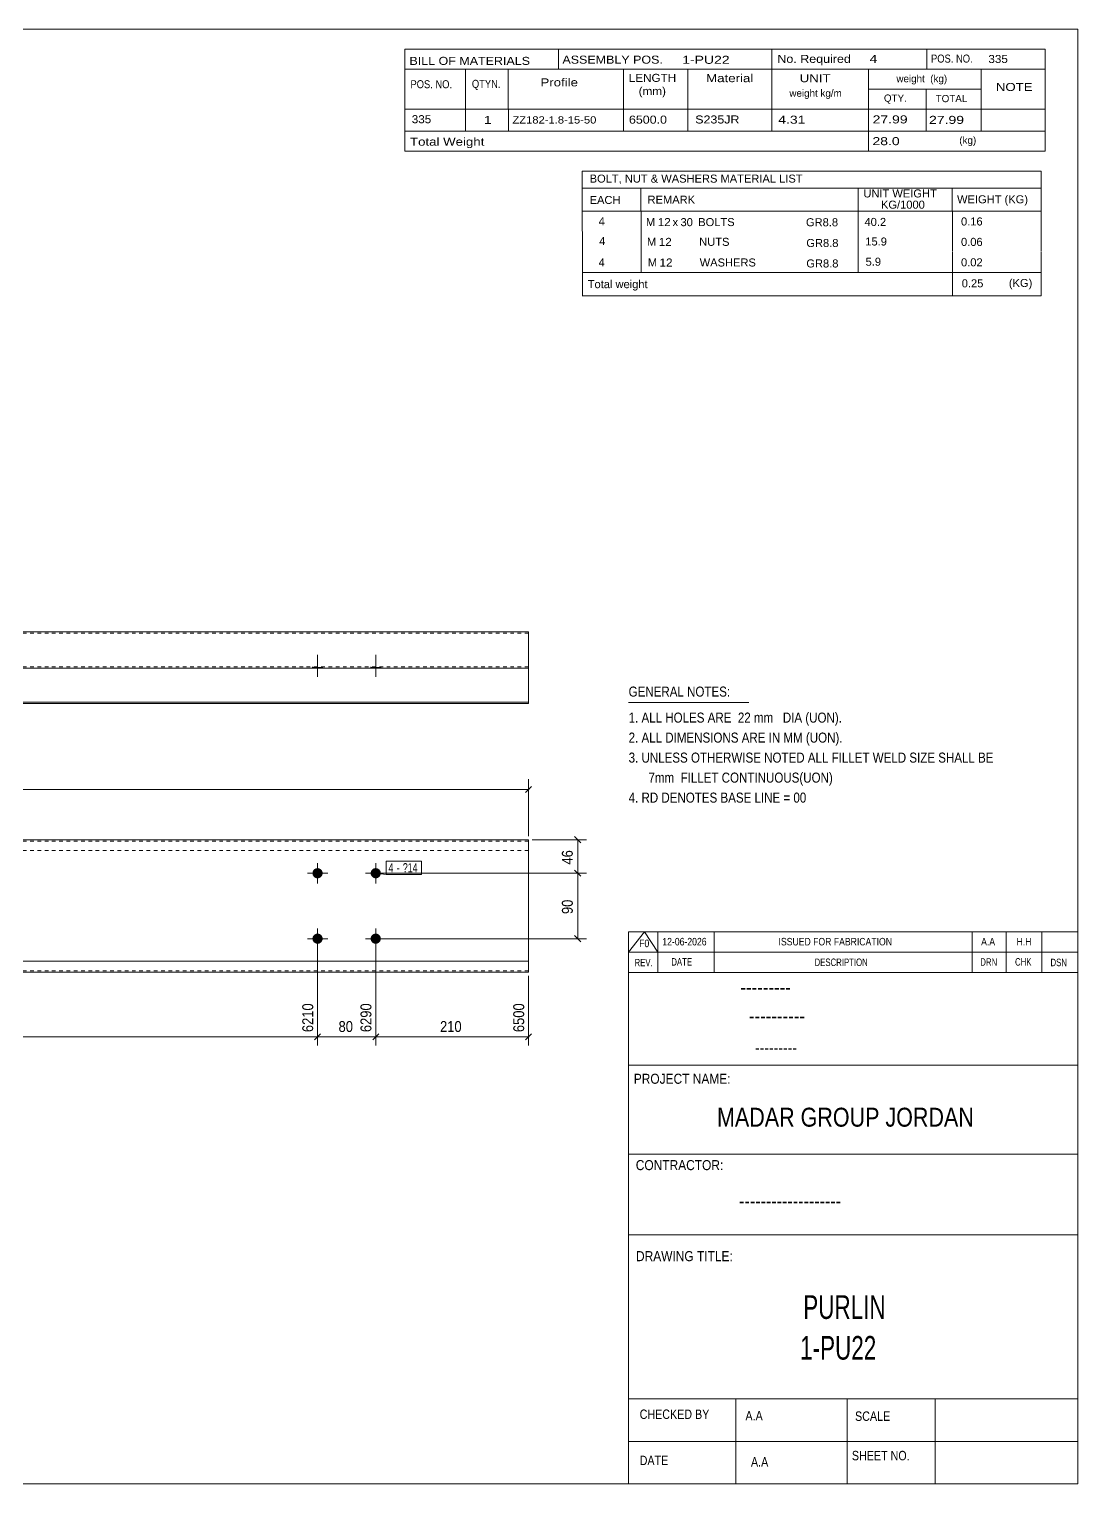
# Model space of a CAD drawing. Header units: millimetres. Extents: x 2 to 579, y 1 to 405.
# Drawn here: x 290.7 to 579, y 5 to 405 of the extents above; entities that cross this region are included whole.
import ezdxf

# ---------------------------------------------------------------- set-up
doc = ezdxf.new("R2010")
doc.units = ezdxf.units.MM
doc.linetypes.add('XKITLINE00', pattern=[0])
doc.linetypes.add('XKITLINE01', pattern=[4, 1, -1, 1, -1])
for name, color, linetype, lineweight in [('Bolt', 3, 'Continuous', 0), ('BoltMark', 7, 'Continuous', 0), ('Dimensions', 7, 'Continuous', 0), ('DrawingSheet', 5, 'Continuous', 0), ('OtherObjectType', 7, 'Continuous', 0), ('Part', 2, 'Continuous', 0)]:
    doc.layers.add(name, color=color, linetype=linetype, lineweight=lineweight)
doc.styles.add('@ARIAL_UNICODE_MS_BOLD', font='ARIAL.TTF')
doc.styles.add('ARIAL', font='ARIAL.TTF')
doc.styles.add('ARIAL_NARROW', font='ARIALN.TTF')
doc.styles.add('COMIC_SANS_MS_BOLD', font='COMICBD.TTF')
doc.styles.add('SWIS721_EX_BT', font='ARIAL.TTF')
doc.styles.add('SWISSE', font='ARIAL.TTF')

# ---------------------------------------------------------------- blocks, each defined once
blk = doc.blocks.new('*A1')
at = {"layer": 'Bolt'}
for points in [[(371.39, 172.88), (371.39, 172.84), (371.38, 172.81), (371.38, 172.77), (371.38, 172.74), (371.37, 172.7), (371.37, 172.67), (371.36, 172.64), (371.35, 172.6), (371.35, 172.57), (371.34, 172.54), (371.33, 172.5), (371.32, 172.47), (371.31, 172.44), (371.29, 172.41), (371.28, 172.37), (371.27, 172.34), (371.25, 172.31), (371.24, 172.28), (371.22, 172.25), (371.21, 172.22), (371.19, 172.19), (371.17, 172.16), (371.15, 172.13), (371.13, 172.1), (371.11, 172.08), (371.09, 172.05), (371.07, 172.02), (371.05, 172), (371.03, 171.97), (371, 171.94), (370.98, 171.92), (370.95, 171.9), (370.93, 171.87), (370.9, 171.85), (370.88, 171.83), (370.85, 171.81), (370.82, 171.79), (370.79, 171.77), (370.77, 171.75), (370.74, 171.73), (370.71, 171.71), (370.68, 171.69), (370.65, 171.68), (370.62, 171.66), (370.59, 171.64), (370.56, 171.63), (370.52, 171.62), (370.49, 171.6), (370.46, 171.59), (370.43, 171.58), (370.39, 171.57), (370.36, 171.56), (370.33, 171.55), (370.29, 171.54), (370.26, 171.54), (370.23, 171.53), (370.19, 171.53), (370.16, 171.52), (370.13, 171.52), (370.09, 171.51), (370.06, 171.51), (370.02, 171.51), (369.99, 171.51), (369.95, 171.51), (369.92, 171.51), (369.88, 171.51), (369.85, 171.52), (369.82, 171.52), (369.78, 171.53), (369.75, 171.53), (369.71, 171.54), (369.68, 171.54), (369.65, 171.55), (369.61, 171.56), (369.58, 171.57), (369.55, 171.58), (369.52, 171.59), (369.48, 171.6), (369.45, 171.62), (369.42, 171.63), (369.39, 171.64), (369.36, 171.66), (369.33, 171.68), (369.3, 171.69), (369.27, 171.71), (369.24, 171.73), (369.21, 171.75), (369.18, 171.77), (369.15, 171.79), (369.13, 171.81), (369.1, 171.83), (369.07, 171.85), (369.05, 171.87), (369.02, 171.9), (369, 171.92), (368.97, 171.94), (368.95, 171.97), (368.93, 172), (368.91, 172.02), (368.88, 172.05), (368.86, 172.08), (368.84, 172.1), (368.82, 172.13), (368.81, 172.16), (368.79, 172.19), (368.77, 172.22), (368.75, 172.25), (368.74, 172.28), (368.72, 172.31), (368.71, 172.34), (368.69, 172.37), (368.68, 172.41), (368.67, 172.44), (368.66, 172.47), (368.65, 172.5), (368.64, 172.54), (368.63, 172.57), (368.62, 172.6), (368.61, 172.64), (368.61, 172.67), (368.6, 172.7), (368.6, 172.74), (368.59, 172.77), (368.59, 172.81), (368.59, 172.84), (368.59, 172.88), (368.59, 172.91), (368.59, 172.94), (368.59, 172.98), (368.59, 173.01), (368.59, 173.05), (368.6, 173.08), (368.6, 173.12), (368.61, 173.15), (368.61, 173.18), (368.62, 173.22), (368.63, 173.25), (368.64, 173.28), (368.65, 173.32), (368.66, 173.35), (368.67, 173.38), (368.68, 173.41), (368.69, 173.45), (368.71, 173.48), (368.72, 173.51), (368.74, 173.54), (368.75, 173.57), (368.77, 173.6), (368.79, 173.63), (368.81, 173.66), (368.82, 173.69), (368.84, 173.72), (368.86, 173.74), (368.88, 173.77), (368.91, 173.8), (368.93, 173.82), (368.95, 173.85), (368.97, 173.88), (369, 173.9), (369.02, 173.92), (369.05, 173.95), (369.07, 173.97), (369.1, 173.99), (369.13, 174.01), (369.15, 174.03), (369.18, 174.05), (369.21, 174.07), (369.24, 174.09), (369.27, 174.11), (369.3, 174.13), (369.33, 174.14), (369.36, 174.16), (369.39, 174.18), (369.42, 174.19), (369.45, 174.2), (369.48, 174.22), (369.52, 174.23), (369.55, 174.24), (369.58, 174.25), (369.61, 174.26), (369.65, 174.27), (369.68, 174.28), (369.71, 174.28), (369.75, 174.29), (369.78, 174.29), (369.82, 174.3), (369.85, 174.3), (369.88, 174.31), (369.92, 174.31), (369.95, 174.31), (369.99, 174.31), (370.02, 174.31), (370.06, 174.31), (370.09, 174.31), (370.13, 174.3), (370.16, 174.3), (370.19, 174.29), (370.23, 174.29), (370.26, 174.28), (370.29, 174.28), (370.33, 174.27), (370.36, 174.26), (370.39, 174.25), (370.43, 174.24), (370.46, 174.23), (370.49, 174.22), (370.52, 174.2), (370.56, 174.19), (370.59, 174.18), (370.62, 174.16), (370.65, 174.14), (370.68, 174.13), (370.71, 174.11), (370.74, 174.09), (370.77, 174.07), (370.79, 174.05), (370.82, 174.03), (370.85, 174.01), (370.88, 173.99), (370.9, 173.97), (370.93, 173.95), (370.95, 173.92), (370.98, 173.9), (371, 173.88), (371.03, 173.85), (371.05, 173.82), (371.07, 173.8), (371.09, 173.77), (371.11, 173.74), (371.13, 173.72), (371.15, 173.69), (371.17, 173.66), (371.19, 173.63), (371.21, 173.6), (371.22, 173.57), (371.24, 173.54), (371.25, 173.51), (371.27, 173.48), (371.28, 173.45), (371.29, 173.41), (371.31, 173.38), (371.32, 173.35), (371.33, 173.32), (371.34, 173.28), (371.35, 173.25), (371.35, 173.22), (371.36, 173.18), (371.37, 173.15), (371.37, 173.12), (371.38, 173.08), (371.38, 173.05), (371.38, 173.01), (371.39, 172.98), (371.39, 172.94), (371.39, 172.91)], [(387.39, 172.88), (387.39, 172.84), (387.38, 172.81), (387.38, 172.77), (387.38, 172.74), (387.37, 172.7), (387.37, 172.67), (387.36, 172.64), (387.35, 172.6), (387.35, 172.57), (387.34, 172.54), (387.33, 172.5), (387.32, 172.47), (387.31, 172.44), (387.29, 172.41), (387.28, 172.37), (387.27, 172.34), (387.25, 172.31), (387.24, 172.28), (387.22, 172.25), (387.21, 172.22), (387.19, 172.19), (387.17, 172.16), (387.15, 172.13), (387.13, 172.1), (387.11, 172.08), (387.09, 172.05), (387.07, 172.02), (387.05, 172), (387.03, 171.97), (387, 171.94), (386.98, 171.92), (386.95, 171.9), (386.93, 171.87), (386.9, 171.85), (386.88, 171.83), (386.85, 171.81), (386.82, 171.79), (386.79, 171.77), (386.77, 171.75), (386.74, 171.73), (386.71, 171.71), (386.68, 171.69), (386.65, 171.68), (386.62, 171.66), (386.59, 171.64), (386.56, 171.63), (386.52, 171.62), (386.49, 171.6), (386.46, 171.59), (386.43, 171.58), (386.39, 171.57), (386.36, 171.56), (386.33, 171.55), (386.29, 171.54), (386.26, 171.54), (386.23, 171.53), (386.19, 171.53), (386.16, 171.52), (386.13, 171.52), (386.09, 171.51), (386.06, 171.51), (386.02, 171.51), (385.99, 171.51), (385.95, 171.51), (385.92, 171.51), (385.88, 171.51), (385.85, 171.52), (385.82, 171.52), (385.78, 171.53), (385.75, 171.53), (385.71, 171.54), (385.68, 171.54), (385.65, 171.55), (385.61, 171.56), (385.58, 171.57), (385.55, 171.58), (385.52, 171.59), (385.48, 171.6), (385.45, 171.62), (385.42, 171.63), (385.39, 171.64), (385.36, 171.66), (385.33, 171.68), (385.3, 171.69), (385.27, 171.71), (385.24, 171.73), (385.21, 171.75), (385.18, 171.77), (385.15, 171.79), (385.13, 171.81), (385.1, 171.83), (385.07, 171.85), (385.05, 171.87), (385.02, 171.9), (385, 171.92), (384.97, 171.94), (384.95, 171.97), (384.93, 172), (384.91, 172.02), (384.88, 172.05), (384.86, 172.08), (384.84, 172.1), (384.82, 172.13), (384.81, 172.16), (384.79, 172.19), (384.77, 172.22), (384.75, 172.25), (384.74, 172.28), (384.72, 172.31), (384.71, 172.34), (384.69, 172.37), (384.68, 172.41), (384.67, 172.44), (384.66, 172.47), (384.65, 172.5), (384.64, 172.54), (384.63, 172.57), (384.62, 172.6), (384.61, 172.64), (384.61, 172.67), (384.6, 172.7), (384.6, 172.74), (384.59, 172.77), (384.59, 172.81), (384.59, 172.84), (384.59, 172.88), (384.59, 172.91), (384.59, 172.94), (384.59, 172.98), (384.59, 173.01), (384.59, 173.05), (384.6, 173.08), (384.6, 173.12), (384.61, 173.15), (384.61, 173.18), (384.62, 173.22), (384.63, 173.25), (384.64, 173.28), (384.65, 173.32), (384.66, 173.35), (384.67, 173.38), (384.68, 173.41), (384.69, 173.45), (384.71, 173.48), (384.72, 173.51), (384.74, 173.54), (384.75, 173.57), (384.77, 173.6), (384.79, 173.63), (384.81, 173.66), (384.82, 173.69), (384.84, 173.72), (384.86, 173.74), (384.88, 173.77), (384.91, 173.8), (384.93, 173.82), (384.95, 173.85), (384.97, 173.88), (385, 173.9), (385.02, 173.92), (385.05, 173.95), (385.07, 173.97), (385.1, 173.99), (385.13, 174.01), (385.15, 174.03), (385.18, 174.05), (385.21, 174.07), (385.24, 174.09), (385.27, 174.11), (385.3, 174.13), (385.33, 174.14), (385.36, 174.16), (385.39, 174.18), (385.42, 174.19), (385.45, 174.2), (385.48, 174.22), (385.52, 174.23), (385.55, 174.24), (385.58, 174.25), (385.61, 174.26), (385.65, 174.27), (385.68, 174.28), (385.71, 174.28), (385.75, 174.29), (385.78, 174.29), (385.82, 174.3), (385.85, 174.3), (385.88, 174.31), (385.92, 174.31), (385.95, 174.31), (385.99, 174.31), (386.02, 174.31), (386.06, 174.31), (386.09, 174.31), (386.13, 174.3), (386.16, 174.3), (386.19, 174.29), (386.23, 174.29), (386.26, 174.28), (386.29, 174.28), (386.33, 174.27), (386.36, 174.26), (386.39, 174.25), (386.43, 174.24), (386.46, 174.23), (386.49, 174.22), (386.52, 174.2), (386.56, 174.19), (386.59, 174.18), (386.62, 174.16), (386.65, 174.14), (386.68, 174.13), (386.71, 174.11), (386.74, 174.09), (386.77, 174.07), (386.79, 174.05), (386.82, 174.03), (386.85, 174.01), (386.88, 173.99), (386.9, 173.97), (386.93, 173.95), (386.95, 173.92), (386.98, 173.9), (387, 173.88), (387.03, 173.85), (387.05, 173.82), (387.07, 173.8), (387.09, 173.77), (387.11, 173.74), (387.13, 173.72), (387.15, 173.69), (387.17, 173.66), (387.19, 173.63), (387.21, 173.6), (387.22, 173.57), (387.24, 173.54), (387.25, 173.51), (387.27, 173.48), (387.28, 173.45), (387.29, 173.41), (387.31, 173.38), (387.32, 173.35), (387.33, 173.32), (387.34, 173.28), (387.35, 173.25), (387.35, 173.22), (387.36, 173.18), (387.37, 173.15), (387.37, 173.12), (387.38, 173.08), (387.38, 173.05), (387.38, 173.01), (387.39, 172.98), (387.39, 172.94), (387.39, 172.91)], [(371.39, 154.88), (371.39, 154.84), (371.38, 154.81), (371.38, 154.77), (371.38, 154.74), (371.37, 154.7), (371.37, 154.67), (371.36, 154.64), (371.35, 154.6), (371.35, 154.57), (371.34, 154.54), (371.33, 154.5), (371.32, 154.47), (371.31, 154.44), (371.29, 154.41), (371.28, 154.37), (371.27, 154.34), (371.25, 154.31), (371.24, 154.28), (371.22, 154.25), (371.21, 154.22), (371.19, 154.19), (371.17, 154.16), (371.15, 154.13), (371.13, 154.1), (371.11, 154.08), (371.09, 154.05), (371.07, 154.02), (371.05, 154), (371.03, 153.97), (371, 153.94), (370.98, 153.92), (370.95, 153.9), (370.93, 153.87), (370.9, 153.85), (370.88, 153.83), (370.85, 153.81), (370.82, 153.79), (370.79, 153.77), (370.77, 153.75), (370.74, 153.73), (370.71, 153.71), (370.68, 153.69), (370.65, 153.68), (370.62, 153.66), (370.59, 153.64), (370.56, 153.63), (370.52, 153.62), (370.49, 153.6), (370.46, 153.59), (370.43, 153.58), (370.39, 153.57), (370.36, 153.56), (370.33, 153.55), (370.29, 153.54), (370.26, 153.54), (370.23, 153.53), (370.19, 153.53), (370.16, 153.52), (370.13, 153.52), (370.09, 153.51), (370.06, 153.51), (370.02, 153.51), (369.99, 153.51), (369.95, 153.51), (369.92, 153.51), (369.88, 153.51), (369.85, 153.52), (369.82, 153.52), (369.78, 153.53), (369.75, 153.53), (369.71, 153.54), (369.68, 153.54), (369.65, 153.55), (369.61, 153.56), (369.58, 153.57), (369.55, 153.58), (369.52, 153.59), (369.48, 153.6), (369.45, 153.62), (369.42, 153.63), (369.39, 153.64), (369.36, 153.66), (369.33, 153.68), (369.3, 153.69), (369.27, 153.71), (369.24, 153.73), (369.21, 153.75), (369.18, 153.77), (369.15, 153.79), (369.13, 153.81), (369.1, 153.83), (369.07, 153.85), (369.05, 153.87), (369.02, 153.9), (369, 153.92), (368.97, 153.94), (368.95, 153.97), (368.93, 154), (368.91, 154.02), (368.88, 154.05), (368.86, 154.08), (368.84, 154.1), (368.82, 154.13), (368.81, 154.16), (368.79, 154.19), (368.77, 154.22), (368.75, 154.25), (368.74, 154.28), (368.72, 154.31), (368.71, 154.34), (368.69, 154.37), (368.68, 154.41), (368.67, 154.44), (368.66, 154.47), (368.65, 154.5), (368.64, 154.54), (368.63, 154.57), (368.62, 154.6), (368.61, 154.64), (368.61, 154.67), (368.6, 154.7), (368.6, 154.74), (368.59, 154.77), (368.59, 154.81), (368.59, 154.84), (368.59, 154.88), (368.59, 154.91), (368.59, 154.94), (368.59, 154.98), (368.59, 155.01), (368.59, 155.05), (368.6, 155.08), (368.6, 155.12), (368.61, 155.15), (368.61, 155.18), (368.62, 155.22), (368.63, 155.25), (368.64, 155.28), (368.65, 155.32), (368.66, 155.35), (368.67, 155.38), (368.68, 155.41), (368.69, 155.45), (368.71, 155.48), (368.72, 155.51), (368.74, 155.54), (368.75, 155.57), (368.77, 155.6), (368.79, 155.63), (368.81, 155.66), (368.82, 155.69), (368.84, 155.72), (368.86, 155.74), (368.88, 155.77), (368.91, 155.8), (368.93, 155.82), (368.95, 155.85), (368.97, 155.88), (369, 155.9), (369.02, 155.92), (369.05, 155.95), (369.07, 155.97), (369.1, 155.99), (369.13, 156.01), (369.15, 156.03), (369.18, 156.05), (369.21, 156.07), (369.24, 156.09), (369.27, 156.11), (369.3, 156.13), (369.33, 156.14), (369.36, 156.16), (369.39, 156.18), (369.42, 156.19), (369.45, 156.2), (369.48, 156.22), (369.52, 156.23), (369.55, 156.24), (369.58, 156.25), (369.61, 156.26), (369.65, 156.27), (369.68, 156.28), (369.71, 156.28), (369.75, 156.29), (369.78, 156.29), (369.82, 156.3), (369.85, 156.3), (369.88, 156.31), (369.92, 156.31), (369.95, 156.31), (369.99, 156.31), (370.02, 156.31), (370.06, 156.31), (370.09, 156.31), (370.13, 156.3), (370.16, 156.3), (370.19, 156.29), (370.23, 156.29), (370.26, 156.28), (370.29, 156.28), (370.33, 156.27), (370.36, 156.26), (370.39, 156.25), (370.43, 156.24), (370.46, 156.23), (370.49, 156.22), (370.52, 156.2), (370.56, 156.19), (370.59, 156.18), (370.62, 156.16), (370.65, 156.14), (370.68, 156.13), (370.71, 156.11), (370.74, 156.09), (370.77, 156.07), (370.79, 156.05), (370.82, 156.03), (370.85, 156.01), (370.88, 155.99), (370.9, 155.97), (370.93, 155.95), (370.95, 155.92), (370.98, 155.9), (371, 155.88), (371.03, 155.85), (371.05, 155.82), (371.07, 155.8), (371.09, 155.77), (371.11, 155.74), (371.13, 155.72), (371.15, 155.69), (371.17, 155.66), (371.19, 155.63), (371.21, 155.6), (371.22, 155.57), (371.24, 155.54), (371.25, 155.51), (371.27, 155.48), (371.28, 155.45), (371.29, 155.41), (371.31, 155.38), (371.32, 155.35), (371.33, 155.32), (371.34, 155.28), (371.35, 155.25), (371.35, 155.22), (371.36, 155.18), (371.37, 155.15), (371.37, 155.12), (371.38, 155.08), (371.38, 155.05), (371.38, 155.01), (371.39, 154.98), (371.39, 154.94), (371.39, 154.91)], [(387.39, 154.88), (387.39, 154.84), (387.38, 154.81), (387.38, 154.77), (387.38, 154.74), (387.37, 154.7), (387.37, 154.67), (387.36, 154.64), (387.35, 154.6), (387.35, 154.57), (387.34, 154.54), (387.33, 154.5), (387.32, 154.47), (387.31, 154.44), (387.29, 154.41), (387.28, 154.37), (387.27, 154.34), (387.25, 154.31), (387.24, 154.28), (387.22, 154.25), (387.21, 154.22), (387.19, 154.19), (387.17, 154.16), (387.15, 154.13), (387.13, 154.1), (387.11, 154.08), (387.09, 154.05), (387.07, 154.02), (387.05, 154), (387.03, 153.97), (387, 153.94), (386.98, 153.92), (386.95, 153.9), (386.93, 153.87), (386.9, 153.85), (386.88, 153.83), (386.85, 153.81), (386.82, 153.79), (386.79, 153.77), (386.77, 153.75), (386.74, 153.73), (386.71, 153.71), (386.68, 153.69), (386.65, 153.68), (386.62, 153.66), (386.59, 153.64), (386.56, 153.63), (386.52, 153.62), (386.49, 153.6), (386.46, 153.59), (386.43, 153.58), (386.39, 153.57), (386.36, 153.56), (386.33, 153.55), (386.29, 153.54), (386.26, 153.54), (386.23, 153.53), (386.19, 153.53), (386.16, 153.52), (386.13, 153.52), (386.09, 153.51), (386.06, 153.51), (386.02, 153.51), (385.99, 153.51), (385.95, 153.51), (385.92, 153.51), (385.88, 153.51), (385.85, 153.52), (385.82, 153.52), (385.78, 153.53), (385.75, 153.53), (385.71, 153.54), (385.68, 153.54), (385.65, 153.55), (385.61, 153.56), (385.58, 153.57), (385.55, 153.58), (385.52, 153.59), (385.48, 153.6), (385.45, 153.62), (385.42, 153.63), (385.39, 153.64), (385.36, 153.66), (385.33, 153.68), (385.3, 153.69), (385.27, 153.71), (385.24, 153.73), (385.21, 153.75), (385.18, 153.77), (385.15, 153.79), (385.13, 153.81), (385.1, 153.83), (385.07, 153.85), (385.05, 153.87), (385.02, 153.9), (385, 153.92), (384.97, 153.94), (384.95, 153.97), (384.93, 154), (384.91, 154.02), (384.88, 154.05), (384.86, 154.08), (384.84, 154.1), (384.82, 154.13), (384.81, 154.16), (384.79, 154.19), (384.77, 154.22), (384.75, 154.25), (384.74, 154.28), (384.72, 154.31), (384.71, 154.34), (384.69, 154.37), (384.68, 154.41), (384.67, 154.44), (384.66, 154.47), (384.65, 154.5), (384.64, 154.54), (384.63, 154.57), (384.62, 154.6), (384.61, 154.64), (384.61, 154.67), (384.6, 154.7), (384.6, 154.74), (384.59, 154.77), (384.59, 154.81), (384.59, 154.84), (384.59, 154.88), (384.59, 154.91), (384.59, 154.94), (384.59, 154.98), (384.59, 155.01), (384.59, 155.05), (384.6, 155.08), (384.6, 155.12), (384.61, 155.15), (384.61, 155.18), (384.62, 155.22), (384.63, 155.25), (384.64, 155.28), (384.65, 155.32), (384.66, 155.35), (384.67, 155.38), (384.68, 155.41), (384.69, 155.45), (384.71, 155.48), (384.72, 155.51), (384.74, 155.54), (384.75, 155.57), (384.77, 155.6), (384.79, 155.63), (384.81, 155.66), (384.82, 155.69), (384.84, 155.72), (384.86, 155.74), (384.88, 155.77), (384.91, 155.8), (384.93, 155.82), (384.95, 155.85), (384.97, 155.88), (385, 155.9), (385.02, 155.92), (385.05, 155.95), (385.07, 155.97), (385.1, 155.99), (385.13, 156.01), (385.15, 156.03), (385.18, 156.05), (385.21, 156.07), (385.24, 156.09), (385.27, 156.11), (385.3, 156.13), (385.33, 156.14), (385.36, 156.16), (385.39, 156.18), (385.42, 156.19), (385.45, 156.2), (385.48, 156.22), (385.52, 156.23), (385.55, 156.24), (385.58, 156.25), (385.61, 156.26), (385.65, 156.27), (385.68, 156.28), (385.71, 156.28), (385.75, 156.29), (385.78, 156.29), (385.82, 156.3), (385.85, 156.3), (385.88, 156.31), (385.92, 156.31), (385.95, 156.31), (385.99, 156.31), (386.02, 156.31), (386.06, 156.31), (386.09, 156.31), (386.13, 156.3), (386.16, 156.3), (386.19, 156.29), (386.23, 156.29), (386.26, 156.28), (386.29, 156.28), (386.33, 156.27), (386.36, 156.26), (386.39, 156.25), (386.43, 156.24), (386.46, 156.23), (386.49, 156.22), (386.52, 156.2), (386.56, 156.19), (386.59, 156.18), (386.62, 156.16), (386.65, 156.14), (386.68, 156.13), (386.71, 156.11), (386.74, 156.09), (386.77, 156.07), (386.79, 156.05), (386.82, 156.03), (386.85, 156.01), (386.88, 155.99), (386.9, 155.97), (386.93, 155.95), (386.95, 155.92), (386.98, 155.9), (387, 155.88), (387.03, 155.85), (387.05, 155.82), (387.07, 155.8), (387.09, 155.77), (387.11, 155.74), (387.13, 155.72), (387.15, 155.69), (387.17, 155.66), (387.19, 155.63), (387.21, 155.6), (387.22, 155.57), (387.24, 155.54), (387.25, 155.51), (387.27, 155.48), (387.28, 155.45), (387.29, 155.41), (387.31, 155.38), (387.32, 155.35), (387.33, 155.32), (387.34, 155.28), (387.35, 155.25), (387.35, 155.22), (387.36, 155.18), (387.37, 155.15), (387.37, 155.12), (387.38, 155.08), (387.38, 155.05), (387.38, 155.01), (387.39, 154.98), (387.39, 154.94), (387.39, 154.91)]]:
    blk.add_hatch(color=3, dxfattribs=at).paths.add_polyline_path(points, flags=17)
at = {"layer": 'Bolt', "color": 3, "linetype": 'XKITLINE00', "lineweight": 0}
for p, q in [((372.79, 172.91), (367.19, 172.91)), ((369.99, 175.71), (369.99, 170.11)), ((388.79, 172.91), (383.19, 172.91)), ((385.99, 175.71), (385.99, 170.11)), ((369.99, 157.71), (369.99, 152.11)), ((385.99, 157.71), (385.99, 152.11)), ((372.79, 154.91), (367.19, 154.91)), ((388.79, 154.91), (383.19, 154.91))]:
    blk.add_line(p, q, dxfattribs=at)
blk = doc.blocks.new('*A4')
at = {"layer": 'Part'}
blk.add_hatch(color=2, dxfattribs=at).paths.add_polyline_path([(76.7, 183.51), (78.3, 183.51), (77.5, 182.11)], flags=17)
at = {"layer": 'Part', "color": 2, "linetype": 'XKITLINE00', "lineweight": 0}
for p, q in [((17.5, 145.71), (17.5, 182.11)), ((259.69, 182.11), (17.5, 182.11)), ((77.5, 182.11), (76.7, 183.51)), ((76.7, 183.51), (78.3, 183.51)), ((78.3, 183.51), (77.5, 182.11)), ((427.99, 182.11), (259.79, 182.11)), ((427.99, 182.11), (427.99, 145.71)), ((259.69, 148.71), (17.5, 148.71)), ((427.99, 148.71), (259.79, 148.71)), ((259.69, 145.71), (17.5, 145.71)), ((427.99, 145.71), (259.79, 145.71))]:
    blk.add_line(p, q, dxfattribs=at)
at = {"layer": 'Part', "color": 7, "linetype": 'XKITLINE01', "lineweight": 0}
for p, q in [((259.69, 181.75), (17.5, 181.75)), ((427.99, 181.75), (259.79, 181.75)), ((259.69, 179.11), (17.5, 179.11)), ((427.99, 179.11), (259.79, 179.11)), ((259.69, 146.07), (17.5, 146.07)), ((427.99, 146.07), (259.79, 146.07))]:
    blk.add_line(p, q, dxfattribs=at)
at = {"layer": 'Part', "color": 2, "linetype": 'XKITLINE00', "lineweight": 0}
blk.add_circle((77.5, 183.01), 1, dxfattribs=at)
blk = doc.blocks.new('*A5')
at = {"layer": 'Bolt'}
for points in [[(368.59, 229.25), (368.59, 229.61), (371.39, 229.61), (371.39, 229.25)], [(368.59, 229.25), (368.59, 229.61), (371.39, 229.61), (371.39, 229.25)], [(384.59, 229.25), (384.59, 229.61), (387.39, 229.61), (387.39, 229.25)], [(384.59, 229.25), (384.59, 229.61), (387.39, 229.61), (387.39, 229.25)]]:
    blk.add_hatch(color=3, dxfattribs=at).paths.add_polyline_path(points, flags=17)
at = {"layer": 'Bolt', "color": 3, "linetype": 'XKITLINE00', "lineweight": 0}
for p, q in [((369.99, 232.93), (369.99, 226.93)), ((369.99, 232.93), (369.99, 226.93)), ((385.99, 232.93), (385.99, 226.93)), ((385.99, 232.93), (385.99, 226.93)), ((368.59, 229.61), (368.59, 229.25)), ((368.59, 229.61), (368.59, 229.25)), ((371.39, 229.61), (371.39, 229.25)), ((371.39, 229.61), (371.39, 229.25)), ((384.59, 229.61), (384.59, 229.25)), ((384.59, 229.61), (384.59, 229.25)), ((387.39, 229.61), (387.39, 229.25)), ((387.39, 229.61), (387.39, 229.25))]:
    blk.add_line(p, q, dxfattribs=at)
blk = doc.blocks.new('*A8')
at = {"layer": 'Part'}
blk.add_hatch(color=2, dxfattribs=at).paths.add_polyline_path([(76.7, 230.83), (78.3, 230.83), (77.5, 229.43)], flags=17)
at = {"layer": 'Part', "color": 2, "linetype": 'XKITLINE00', "lineweight": 0}
for p, q in [((17.5, 219.61), (17.5, 239.25)), ((259.69, 239.25), (17.5, 239.25)), ((427.99, 239.25), (259.79, 239.25)), ((427.99, 239.25), (427.99, 219.61)), ((259.69, 229.25), (17.5, 229.25)), ((77.5, 229.43), (76.7, 230.83)), ((76.7, 230.83), (78.3, 230.83)), ((78.3, 230.83), (77.5, 229.43)), ((427.99, 229.25), (259.79, 229.25)), ((259.69, 219.97), (17.5, 219.97)), ((259.69, 219.61), (17.5, 219.61)), ((427.99, 219.97), (259.79, 219.97)), ((427.99, 219.61), (259.79, 219.61))]:
    blk.add_line(p, q, dxfattribs=at)
at = {"layer": 'Part', "color": 7, "linetype": 'XKITLINE01', "lineweight": 0}
for p, q in [((259.69, 238.89), (17.5, 238.89)), ((427.99, 238.89), (259.79, 238.89)), ((259.69, 229.61), (17.5, 229.61)), ((427.99, 229.61), (259.79, 229.61))]:
    blk.add_line(p, q, dxfattribs=at)
at = {"layer": 'Part', "color": 2, "linetype": 'XKITLINE00', "lineweight": 0}
blk.add_circle((77.5, 230.33), 1, dxfattribs=at)
blk = doc.blocks.new('*A9')
at = {"layer": 'DrawingSheet', "color": 5, "linetype": 'XKITLINE00', "lineweight": 0}
for p, q in [((579, 405), (5, 405)), ((5, 405), (5, 5)), ((579, 5), (579, 405)), ((5, 5), (579, 5))]:
    blk.add_line(p, q, dxfattribs=at)
at = {"layer": 'DrawingSheet', "color": 5, "style": 'ARIAL', "width": 0.85}
blk.add_text('Tekla structures', height=2, rotation=90, dxfattribs=at).set_placement((4.5, 5.5))
blk = doc.blocks.new('*A10')
at = {"layer": 'OtherObjectType', "color": 7, "linetype": 'XKITLINE00', "lineweight": 0}
for p, q in [((442.76, 365.95), (442.75, 354.95)), ((442.76, 365.95), (568.88, 365.95)), ((568.88, 365.95), (568.88, 354.95)), ((442.75, 361.3), (568.88, 361.3)), ((458.87, 361.31), (458.87, 354.95)), ((518.57, 361.31), (518.57, 354.95)), ((544.47, 361.29), (544.47, 354.95)), ((442.76, 354.92), (442.76, 349.42)), ((442.77, 354.95), (568.88, 354.95)), ((458.92, 354.95), (458.92, 349.33)), ((518.57, 354.95), (518.57, 349.33)), ((544.5, 354.95), (544.5, 349.45)), ((568.88, 354.95), (568.88, 349.45)), ((442.79, 349.33), (442.79, 343.72)), ((458.95, 349.33), (458.95, 343.71)), ((518.57, 349.33), (518.57, 343.71)), ((544.5, 349.33), (544.5, 343.83)), ((568.88, 349.33), (568.88, 343.83)), ((442.79, 343.7), (442.79, 338.13)), ((458.95, 343.71), (458.95, 338.09)), ((518.57, 343.71), (518.57, 338.09)), ((544.5, 343.71), (544.5, 338.1)), ((568.88, 343.71), (568.88, 338.1)), ((568.88, 338.1), (442.75, 338.13)), ((442.78, 338.09), (442.78, 331.69)), ((442.85, 338.09), (568.87, 338.09)), ((544.5, 338.06), (544.5, 331.64)), ((568.87, 338.06), (568.87, 331.65)), ((442.77, 331.65), (568.87, 331.65))]:
    blk.add_line(p, q, dxfattribs=at)
at = {"layer": 'OtherObjectType', "color": 7, "style": 'ARIAL_NARROW'}
for s, width, p in [('BOLT, NUT & WASHERS MATERIAL LIST', 1.211571, (444.79, 362.79)), ('UNIT WEIGHT', 1.211571, (520.03, 358.72)), ('EACH', 1.211571, (444.78, 356.92)), ('REMARK', 1.211571, (460.7, 357.01)), (' KG/1000', 1.211571, (524.02, 355.63)), ('WEIGHT (KG)', 1.211571, (545.78, 357.1)), ('4', 1.211571, (447.26, 351.05)), ('M', 1.211571, (460.26, 350.85)), ('12', 1.275, (463.5, 350.83)), ('x', 1.211571, (467.58, 350.83)), ('30', 1.211571, (469.76, 350.82)), ('BOLTS', 1.211571, (474.63, 350.84)), ('GR8.8', 1.211571, (504.25, 350.79)), ('40.2', 1.211571, (520.34, 350.88)), ('0.16', 1.211571, (546.87, 351.01)), ('4', 1.211571, (447.4, 345.61)), ('M', 1.211571, (460.54, 345.41)), ('12', 1.275, (463.78, 345.39)), ('NUTS', 1.211571, (474.91, 345.41)), ('GR8.8', 1.211571, (504.35, 345.09)), ('15.9', 1.211571, (520.56, 345.5)), ('0.06', 1.211571, (546.87, 345.39)), ('4', 1.211571, (447.24, 339.74)), ('M', 1.211571, (460.76, 339.74)), ('12', 1.275, (464, 339.72)), ('WASHERS', 1.211571, (475.04, 339.73)), ('GR8.8', 1.211571, (504.35, 339.47)), ('5.9', 1.211571, (520.64, 339.94)), ('0.02', 1.211571, (546.87, 339.78)), ('Total weight', 1.211571, (444.26, 333.77)), ('0.25', 1.211571, (547.07, 334)), ('(KG)', 1.211571, (560.02, 334.1))]:
    blk.add_text(s, height=2.2, dxfattribs=dict(at, width=width)).set_placement(p)
blk = doc.blocks.new('*A11')
at = {"layer": 'OtherObjectType', "color": 7, "linetype": 'XKITLINE00', "lineweight": 0}
blk.add_line((455.5, 219.82), (488.5, 219.82), dxfattribs=at)
at = {"layer": 'OtherObjectType', "color": 7, "style": 'ARIAL_NARROW', "width": 1.008832}
for s, p in [('GENERAL NOTES:', (455.5, 221.47)), ('1. ALL HOLES ARE  22 mm   DIA (UON).', (455.5, 214.32)), ('2. ALL DIMENSIONS ARE IN MM (UON).', (455.5, 208.82)), ('3. UNLESS OTHERWISE NOTED ALL FILLET WELD SIZE SHALL BE', (455.5, 203.32)), ('7mm  FILLET CONTINUOUS(UON)', (460.95, 197.82)), ('4. RD DENOTES BASE LINE = 00', (455.5, 192.32))]:
    blk.add_text(s, height=2.75, dxfattribs=at).set_placement(p)
blk = doc.blocks.new('*A12')
at = {"layer": 'OtherObjectType', "color": 7, "linetype": 'XKITLINE00', "lineweight": 0}
for p, q in [((455.5, 156.76), (579, 156.76)), ((455.5, 151.21), (459.82, 156.76)), ((455.5, 151.21), (455.5, 156.76)), ((459.82, 156.76), (463.53, 151.21)), ((463.53, 151.21), (463.53, 156.76)), ((478.97, 151.21), (478.97, 156.76)), ((549.98, 151.21), (549.98, 156.76)), ((559.24, 151.21), (559.24, 156.76)), ((569.12, 151.21), (569.12, 156.76)), ((579, 151.21), (579, 156.76)), ((455.5, 151.21), (579, 151.21)), ((455.5, 145.65), (455.5, 151.21)), ((459.21, 151.21), (579, 151.21)), ((463.53, 145.65), (463.53, 151.21)), ((478.97, 145.65), (478.97, 151.21)), ((549.98, 145.65), (549.98, 151.21)), ((559.24, 145.65), (559.24, 151.21)), ((569.12, 145.65), (569.12, 151.21)), ((579, 145.65), (579, 151.21))]:
    blk.add_line(p, q, dxfattribs=at)
at = {"layer": 'OtherObjectType', "color": 7, "style": 'ARIAL_NARROW'}
for s, height, width, p in [('F0', 2.058, 1.008832, (458.4, 152.59)), ('12-06-2026', 2.058, 1.008832, (464.76, 153.06)), ('ISSUED FOR FABRICATION', 2.0583, 1.008832, (496.71, 153.06)), ('A.A', 2.058, 1.008832, (552.4, 153.06)), ('H.H', 2.058, 1.008832, (562.13, 153.06)), ('REV.', 2.058, 0.907949, (457.13, 147.31)), ('DATE', 2.058, 0.907949, (467.23, 147.5)), ('DESCRIPTION', 2.0583, 0.907949, (506.61, 147.39)), ('DRN', 2.058, 0.907949, (552.17, 147.47)), ('CHK', 2.058, 0.907949, (561.72, 147.5)), ('DSN', 2.058, 0.907949, (571.47, 147.35))]:
    blk.add_text(s, height=height, dxfattribs=dict(at, width=width)).set_placement(p)
blk = doc.blocks.new('*A14')
at = {"layer": 'OtherObjectType', "color": 2, "linetype": 'XKITLINE00', "lineweight": 0}
for p, q in [((455.5, 145.65), (579, 145.65)), ((455.5, 5), (455.5, 145.64)), ((578.98, 145.64), (579, 5)), ((579, 120.14), (455.5, 120.14)), ((455.5, 95.63), (579, 95.63)), ((579, 73.49), (455.5, 73.49)), ((579, 28.4), (455.5, 28.4)), ((484.94, 28.4), (484.94, 5)), ((515.62, 5), (515.62, 28.4)), ((539.75, 5), (539.75, 28.4)), ((579, 16.7), (455.5, 16.7)), ((579, 5), (455.5, 5))]:
    blk.add_line(p, q, dxfattribs=at)
at = {"layer": 'OtherObjectType', "color": 4, "style": '@ARIAL_UNICODE_MS_BOLD', "width": 0.85}
blk.add_text('---------', height=3.9, dxfattribs=at).set_placement((486.23, 139.59))
at = {"layer": 'OtherObjectType', "color": 7, "style": 'ARIAL', "width": 0.85}
for s, height, p in [('----------', 3.9, (488.56, 131.77)), ('---------', 3.25, (490.21, 123.31))]:
    blk.add_text(s, height=height, dxfattribs=at).set_placement(p)
at = {"layer": 'OtherObjectType', "color": 3, "width": 0.85}
for s, style, p in [('PROJECT NAME:', 'SWIS721_EX_BT', (456.92, 115.01)), ('CONTRACTOR:', 'SWISSE', (457.47, 91.27)), ('DRAWING TITLE:', 'SWIS721_EX_BT', (457.53, 66.24))]:
    blk.add_text(s, height=2.7618, dxfattribs=dict(at, style=style)).set_placement(p)
at = {"layer": 'OtherObjectType', "color": 7, "width": 0.85}
for s, height, p in [('MADAR GROUP JORDAN', 5.2, (479.79, 103.23)), ('CHECKED BY', 2.592, (458.53, 22.86)), ('A.A', 2.592, (487.61, 22.45)), ('SCALE', 2.592, (517.74, 22.33)), ('DATE', 2.592, (458.54, 10.16)), ('A.A', 2.592, (489.14, 9.76)), ('SHEET NO.', 2.592, (516.87, 11.49))]:
    blk.add_text(s, height=height, dxfattribs=at).set_placement(p)
at = {"layer": 'OtherObjectType', "color": 1}
for s, height, style, width, p in [('-------------------', 3.9, 'COMIC_SANS_MS_BOLD', 0.85, (485.87, 80.86)), ('PURLIN', 6.5, 'ARIAL', 0.68, (503.5, 50.37)), ('1-PU22', 6.5, 'ARIAL', 0.68, (502.64, 39.17))]:
    blk.add_text(s, height=height, dxfattribs=dict(at, style=style, width=width)).set_placement(p)
blk = doc.blocks.new('*A15')
at = {"layer": 'OtherObjectType', "color": 7, "linetype": 'XKITLINE00', "lineweight": 0}
for p, q in [((393.98, 399.5), (569.98, 399.5)), ((393.98, 399.5), (393.98, 388.5)), ((436.26, 399.42), (436.26, 393.87)), ((494.85, 394), (494.85, 399.5)), ((537.43, 393.96), (537.43, 399.42)), ((569.98, 394), (569.98, 399.5)), ((393.98, 394), (569.98, 394)), ((410.64, 394), (410.64, 383)), ((422.4, 393.98), (422.4, 383.03)), ((454.12, 393.99), (454.13, 383)), ((471.78, 393.98), (471.78, 383)), ((494.85, 393.98), (494.85, 383)), ((521.43, 394), (521.43, 383)), ((552.42, 394), (552.42, 383)), ((569.98, 394), (569.98, 388.5)), ((393.98, 388.5), (393.98, 383)), ((521.45, 388.52), (552.45, 388.52)), ((537.28, 388.52), (537.28, 383)), ((569.98, 388.5), (569.98, 383)), ((393.98, 383), (569.98, 383)), ((393.98, 383), (393.98, 376.95)), ((410.63, 383), (410.63, 376.95)), ((422.44, 382.99), (422.44, 376.95)), ((454.12, 383), (454.11, 376.95)), ((471.79, 383), (471.79, 376.95)), ((494.87, 383), (494.87, 376.95)), ((521.44, 383), (521.44, 376.95)), ((537.33, 382.95), (537.33, 376.95)), ((552.43, 383), (552.43, 376.95)), ((569.98, 383), (569.98, 376.95)), ((393.98, 376.95), (569.98, 376.95)), ((393.98, 376.95), (393.98, 371.45)), ((521.44, 376.95), (521.44, 371.45)), ((569.98, 376.95), (569.98, 371.45)), ((393.98, 371.45), (569.98, 371.45))]:
    blk.add_line(p, q, dxfattribs=at)
at = {"layer": 'OtherObjectType', "color": 7, "style": 'ARIAL_NARROW'}
for s, height, width, p in [('BILL OF MATERIALS', 2.2, 1.36, (395.25, 395.16)), ('ASSEMBLY POS.', 2.2, 1.36, (437.3, 395.5)), ('1-PU22', 2.2, 1.525501, (470.23, 395.46)), ('No. Required', 2.2, 1.36, (496.39, 395.72)), ('4', 2.2, 1.525501, (521.75, 395.72)), ('POS. NO.', 2.2, 1.02, (538.63, 395.79)), ('335', 2.2, 1.270501, (554.4, 395.69)), ('LENGTH', 2.2, 1.275, (455.54, 390.49)), ('Material', 2.2, 1.445, (476.81, 390.41)), ('UNIT', 2.2, 1.445, (502.52, 390.4)), ('weight  (kg)', 1.98, 1.19, (529.11, 390.39)), ('POS. NO.', 2.2, 1.02, (395.53, 388.74)), ('QTYN.', 2.2, 1.02, (412.42, 388.84)), ('Profile', 2.2, 1.445, (431.26, 389.25)), ('(mm)', 2.2, 1.275, (458.26, 386.86)), ('weight kg/m', 1.98, 1.19, (499.69, 386.4)), ('NOTE', 2.2, 1.445, (556.44, 387.99)), ('QTY.', 1.98, 1.19, (525.68, 385.03)), ('TOTAL', 1.98, 1.19, (539.9, 384.91)), ('335', 2.2, 1.270501, (395.89, 379.12)), ('1', 2.2, 1.525501, (415.71, 378.91)), ('ZZ182-1.8-15-50', 1.98, 1.355501, (423.56, 379.04)), ('6500.0', 2.2, 1.355501, (455.59, 379.01)), ('S235JR', 2.2, 1.355501, (473.81, 379.05)), ('4.31', 2.2, 1.525501, (496.62, 378.99)), ('27.99', 2.2, 1.525501, (522.57, 379.07)), ('27.99', 2.2, 1.525501, (538.08, 378.94)), ('Total Weight', 2.2, 1.445, (395.4, 372.94)), ('28.0', 2.2, 1.525501, (522.52, 373.09)), ('(kg)', 1.98, 1.19, (546.4, 373.46))]:
    blk.add_text(s, height=height, dxfattribs=dict(at, width=width)).set_placement(p)
blk = doc.blocks.new('*A17')
at = {"layer": 'Dimensions', "color": 7, "linetype": 'XKITLINE00', "lineweight": 0}
for p, q in [((386.99, 172.91), (443.9, 172.91)), ((440.65, 173.76), (442.35, 172.06)), ((441.5, 154.91), (441.5, 172.91)), ((386.99, 154.91), (443.9, 154.91)), ((440.65, 155.76), (442.35, 154.06))]:
    blk.add_line(p, q, dxfattribs=at)
at = {"layer": 'Dimensions', "color": 3}
for p in [(441.5, 172.91), (441.5, 154.91)]:
    blk.add_point(p, dxfattribs=at)
at = {"layer": 'Dimensions', "color": 3, "style": 'ARIAL', "width": 0.85}
blk.add_text('90', height=3, rotation=90.0002, dxfattribs=at).set_placement((440.15, 161.68))
blk = doc.blocks.new('*A18')
at = {"layer": 'Dimensions', "color": 7, "linetype": 'XKITLINE00', "lineweight": 0}
for p, q in [((428.99, 182.11), (443.9, 182.11)), ((440.65, 182.96), (442.35, 181.26)), ((441.5, 172.91), (441.5, 182.11)), ((386.99, 172.91), (443.9, 172.91)), ((440.65, 173.76), (442.35, 172.06))]:
    blk.add_line(p, q, dxfattribs=at)
at = {"layer": 'Dimensions', "color": 3}
for p in [(441.5, 182.11), (441.5, 172.91)]:
    blk.add_point(p, dxfattribs=at)
at = {"layer": 'Dimensions', "color": 3, "style": 'ARIAL', "width": 0.85}
blk.add_text('46', height=3, rotation=90.0002, dxfattribs=at).set_placement((440.15, 175.28))
blk = doc.blocks.new('*A21')
at = {"layer": 'Dimensions', "color": 7, "linetype": 'XKITLINE00', "lineweight": 0}
for p, q in [((18.35, 196.76), (16.65, 195.06)), ((17.5, 183.11), (17.5, 198.76)), ((428.84, 196.76), (427.14, 195.06)), ((427.99, 183.11), (427.99, 198.76)), ((17.5, 195.91), (427.99, 195.91))]:
    blk.add_line(p, q, dxfattribs=at)
at = {"layer": 'Dimensions', "color": 3}
for p in [(17.5, 195.91), (427.99, 195.91)]:
    blk.add_point(p, dxfattribs=at)
at = {"layer": 'Dimensions', "color": 3, "style": 'ARIAL', "width": 0.85}
blk.add_text('6500', height=3, dxfattribs=at).set_placement((218.29, 197.26))
blk = doc.blocks.new('*A26')
at = {"layer": 'Dimensions', "color": 7, "linetype": 'XKITLINE00', "lineweight": 0}
for p, q in [((149.5, 153.91), (149.5, 125.51)), ((369.99, 153.91), (369.99, 125.51)), ((150.35, 128.76), (148.65, 127.06)), ((370.84, 128.76), (369.14, 127.06)), ((149.5, 127.91), (369.99, 127.91))]:
    blk.add_line(p, q, dxfattribs=at)
at = {"layer": 'Dimensions', "color": 3}
for p in [(149.5, 127.91), (369.99, 127.91)]:
    blk.add_point(p, dxfattribs=at)
at = {"layer": 'Dimensions', "color": 3, "style": 'ARIAL', "width": 0.85}
blk.add_text('6210', height=3, rotation=90.0002, dxfattribs=at).set_placement((368.79, 129.21))
blk.add_text('5550', height=3, dxfattribs=at).set_placement((255.29, 129.26))
blk = doc.blocks.new('*A27')
at = {"layer": 'Dimensions', "color": 7, "linetype": 'XKITLINE00', "lineweight": 0}
for p, q in [((369.99, 153.91), (369.99, 125.51)), ((385.99, 153.91), (385.99, 125.51)), ((370.84, 128.76), (369.14, 127.06)), ((386.84, 128.76), (385.14, 127.06)), ((369.99, 127.91), (385.99, 127.91))]:
    blk.add_line(p, q, dxfattribs=at)
at = {"layer": 'Dimensions', "color": 3}
for p in [(369.99, 127.91), (385.99, 127.91)]:
    blk.add_point(p, dxfattribs=at)
at = {"layer": 'Dimensions', "color": 3, "style": 'ARIAL', "width": 0.85}
blk.add_text('6290', height=3, rotation=90.0002, dxfattribs=at).set_placement((384.79, 129.21))
blk.add_text('80', height=3, dxfattribs=at).set_placement((375.76, 129.26))
blk = doc.blocks.new('*A28')
at = {"layer": 'Dimensions', "color": 7, "linetype": 'XKITLINE00', "lineweight": 0}
for p, q in [((385.99, 153.91), (385.99, 125.51)), ((427.99, 144.71), (427.99, 125.51)), ((386.84, 128.76), (385.14, 127.06)), ((428.84, 128.76), (427.14, 127.06)), ((385.99, 127.91), (427.99, 127.91))]:
    blk.add_line(p, q, dxfattribs=at)
at = {"layer": 'Dimensions', "color": 3}
for p in [(385.99, 127.91), (427.99, 127.91)]:
    blk.add_point(p, dxfattribs=at)
at = {"layer": 'Dimensions', "color": 3, "style": 'ARIAL', "width": 0.85}
blk.add_text('6500', height=3, rotation=90.0002, dxfattribs=at).set_placement((426.79, 129.21))
blk.add_text('210', height=3, dxfattribs=at).set_placement((403.65, 129.26))
blk = doc.blocks.new('*A30')
at = {"layer": 'BoltMark', "color": 7, "linetype": 'XKITLINE00', "lineweight": 0}
for p, q in [((388.89, 176.26), (398.58, 176.26)), ((388.89, 172.56), (388.89, 176.26)), ((398.58, 172.56), (398.58, 176.26)), ((385.99, 172.91), (388.89, 172.56)), ((388.89, 172.56), (398.58, 172.56))]:
    blk.add_line(p, q, dxfattribs=at)
at = {"layer": 'BoltMark', "color": 3, "style": 'ARIAL_NARROW', "width": 0.85}
for s, p in [('4', (389.49, 173.16)), ('-', (391.76, 173.16)), ('?14', (393.42, 173.16))]:
    blk.add_text(s, height=2.5, dxfattribs=at).set_placement(p)

msp = doc.modelspace()

# ---------------------------------------------------------------- block references
at = {"lineweight": 0}
for name in ['*A9', '*A15', '*A10', '*A5', '*A11', '*A21', '*A18', '*A30', '*A1', '*A17', '*A12', '*A26', '*A27', '*A28', '*A14']:
    msp.add_blockref(name, (0, 0), dxfattribs=at)
at = {"layer": 'Part', "lineweight": 0}
for name in ['*A8', '*A4']:
    msp.add_blockref(name, (0, 0), dxfattribs=at)

doc.saveas('drawing.dxf')
